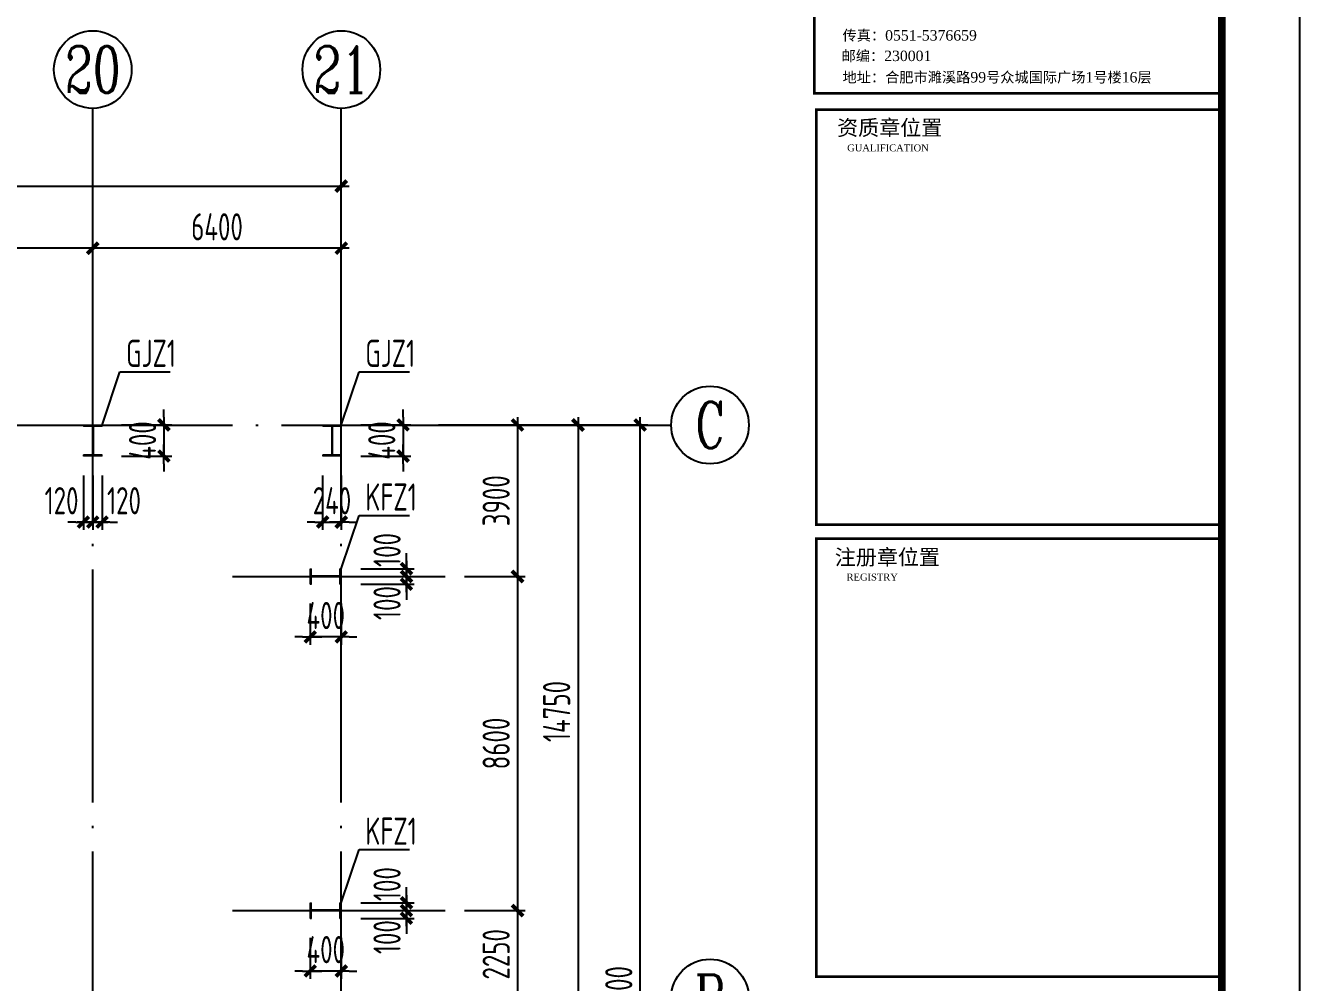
# Model space of a CAD drawing. Extents: x -3102990 to -851544, y -5293060 to -2540151.
# Drawn here: x -2148406 to -2132002, y -2648516 to -2636199 of the extents above; entities that cross this region are included whole.
import ezdxf
from ezdxf.enums import TextEntityAlignment as Align

# ---------------------------------------------------------------- set-up
doc = ezdxf.new("R2010")
doc.units = 0
doc.header["$LTSCALE"] = 1000
doc.header["$PDMODE"] = 1
doc.linetypes.add('DOTE', pattern=[2.42, 2, -0.2, 0.02, -0.2])
doc.layers.get('0').update_dxf_attribs({"linetype": 'CONTINUOUS'})
doc.layers.get('Defpoints').update_dxf_attribs({"linetype": 'CONTINUOUS'})
for name, color, linetype in [('AXIS', 253, 'DOTE'), ('COLU', 7, 'CONTINUOUS'), ('DIM', 3, 'CONTINUOUS'), ('NUM', 7, 'CONTINUOUS'), ('PUB_TEXT', 7, 'CONTINUOUS'), ('PUB_TITLE', 4, 'CONTINUOUS'), ('TEXT', 7, 'CONTINUOUS')]:
    doc.layers.add(name, color=color, linetype=linetype)
doc.layers.add('yichutu', color=7, linetype='CONTINUOUS', true_color=0xffffff, plot=False)
doc.styles.add('GHF', font='times.ttf')
doc.styles.add('STYLE1', font='simhei.ttf', dxfattribs={"width": 0.8})
doc.styles.add('TSSD_Axis', font='Complex.shx', dxfattribs={"width": 0.7, "bigfont": 'hztxt.shx'})
doc.styles.add('TSSD_Dimension', font='tssdeng.shx', dxfattribs={"width": 0.7, "bigfont": 'Hztxt.shx'})
doc.styles.add('TSSD_Rein', font='Tssdeng.shx', dxfattribs={"width": 0.75, "bigfont": 'hztxt.shx'})
doc.dimstyles.new('TSSD_100_100', dxfattribs={"dimtxt": 350, "dimasz": 100, "dimexe": 100, "dimexo": 250, "dimgap": 100, "dimtad": 1, "dimdec": 0, "dimzin": 0, "dimdsep": 46, "dimtxsty": 'TSSD_Dimension', "dimblk": '_tsdbk', "dimcen": 0, "dimdle": 100, "dimclrt": 7, "dimadec": 0, "dimazin": 0, "dimtfac": 1, "dimtdec": 0, "dimtix": 1, "dimtmove": 2, "dimatfit": 3, "dimldrblk": '_tsdbk', "dimfxl": 250, "dimtolj": 1, "dimtzin": 0, "dimarcsym": 0})
doc.dimstyles.new('TSSD_200_100', dxfattribs={"dimtxt": 350, "dimasz": 100, "dimexe": 100, "dimexo": 250, "dimgap": 100, "dimtad": 1, "dimdec": 0, "dimlfac": 2, "dimzin": 0, "dimdsep": 46, "dimtxsty": 'TSSD_Dimension', "dimblk": 'ARCHTICK', "dimcen": 0, "dimdle": 100, "dimclrt": 7, "dimadec": 0, "dimazin": 0, "dimtfac": 1, "dimtdec": 0, "dimtix": 1, "dimtmove": 2, "dimatfit": 3, "dimfxl": 1, "dimtolj": 1, "dimtzin": 0, "dimarcsym": 0})

# ---------------------------------------------------------------- blocks, each defined once
blk = doc.blocks.new('ts_axno')
at = {"color": 0, "linetype": 'ByBlock', "lineweight": -2}
blk.add_circle((0, 0), 0.5, dxfattribs=at)
at = {"color": 0, "linetype": 'ByBlock', "lineweight": -2, "style": 'TSSD_Axis', "width": 0.7}
blk.add_attdef('A', text='', height=0.6, dxfattribs=at).set_placement((0, 0), align=Align.MIDDLE_CENTER)
blk = doc.blocks.new('_ArchTick')
at = {"color": 0, "const_width": 0.5}
blk.add_lwpolyline([(-0.71, -0.71), (0.71, 0.71)], dxfattribs=at)
blk = doc.blocks.new('*D56')
at = {"layer": 'Defpoints', "color": 0, "ltscale": 1.5}
for p in [(-2143340, -2641340), (-2143340, -2648715), (-2141292, -2648715)]:
    blk.add_point(p, dxfattribs=at)
at = {"layer": 'DIM', "color": 0, "lineweight": -2, "ltscale": 1.5}
for p, q in [((-2141292, -2641240), (-2141292, -2648815)), ((-2143090, -2641340), (-2141192, -2641340)), ((-2143090, -2648715), (-2141192, -2648715))]:
    blk.add_line(p, q, dxfattribs=at)
at = {"layer": 'DIM', "color": 0, "lineweight": -2, "ltscale": 1.5, "xscale": 100, "yscale": 100, "zscale": 100}
for p, rotation in [((-2141292, -2641340), 90), ((-2141292, -2648715), 270)]:
    blk.add_blockref('_ArchTick', p, dxfattribs=dict(at, rotation=rotation))
at = {"layer": 'DIM', "color": 7, "ltscale": 1.5, "insert": (-2141567, -2645028), "char_height": 350, "attachment_point": 5, "rotation": 90, "style": 'TSSD_Dimension'}
blk.add_mtext('\\A1;14750', dxfattribs=at)
blk = doc.blocks.new('*D58')
at = {"layer": 'Defpoints', "color": 0, "ltscale": 1.5}
for p in [(-2143340, -2641340), (-2140492, -2641340), (-2143340, -2656090)]:
    blk.add_point(p, dxfattribs=at)
at = {"layer": 'DIM', "color": 0, "lineweight": -2, "ltscale": 1.5}
for p, q in [((-2140492, -2656190), (-2140492, -2641240)), ((-2143090, -2641340), (-2140392, -2641340)), ((-2143090, -2656090), (-2140392, -2656090))]:
    blk.add_line(p, q, dxfattribs=at)
at = {"layer": 'DIM', "color": 0, "lineweight": -2, "ltscale": 1.5, "xscale": 100, "yscale": 100, "zscale": 100}
for p, rotation in [((-2140492, -2641340), 90), ((-2140492, -2656090), 270)]:
    blk.add_blockref('_ArchTick', p, dxfattribs=dict(at, rotation=rotation))
at = {"layer": 'DIM', "color": 7, "ltscale": 1.5, "insert": (-2140767, -2648715), "char_height": 350, "attachment_point": 5, "rotation": 90, "style": 'TSSD_Dimension'}
blk.add_mtext('\\A1;29500', dxfattribs=at)
blk = doc.blocks.new('*D59')
at = {"layer": 'Defpoints', "color": 0, "ltscale": 1.5}
for p in [(-2147540, -2639065), (-2147540, -2640340), (-2144340, -2640340)]:
    blk.add_point(p, dxfattribs=at)
at = {"layer": 'DIM', "color": 0, "lineweight": -2, "ltscale": 1.5}
for p, q in [((-2147540, -2640090), (-2147540, -2638965)), ((-2144340, -2640090), (-2144340, -2638965)), ((-2144240, -2639065), (-2147640, -2639065))]:
    blk.add_line(p, q, dxfattribs=at)
at = {"layer": 'DIM', "color": 0, "lineweight": -2, "ltscale": 1.5, "xscale": 100, "yscale": 100, "zscale": 100, "rotation": 180}
blk.add_blockref('_ArchTick', (-2147540, -2639065), dxfattribs=at)
at = {"layer": 'DIM', "color": 0, "lineweight": -2, "ltscale": 1.5, "xscale": 100, "yscale": 100, "zscale": 100}
blk.add_blockref('_ArchTick', (-2144340, -2639065), dxfattribs=at)
at = {"layer": 'DIM', "color": 7, "ltscale": 1.5, "insert": (-2145940, -2638790), "char_height": 350, "attachment_point": 5, "style": 'TSSD_Dimension'}
blk.add_mtext('\\A1;6400', dxfattribs=at)
blk = doc.blocks.new('*D60')
at = {"layer": 'Defpoints', "color": 0, "ltscale": 1.5}
for p in [(-2151940, -2639065), (-2151940, -2640340), (-2147540, -2640340)]:
    blk.add_point(p, dxfattribs=at)
at = {"layer": 'DIM', "color": 0, "lineweight": -2, "ltscale": 1.5}
for p, q in [((-2151940, -2640090), (-2151940, -2638965)), ((-2147540, -2640090), (-2147540, -2638965)), ((-2147440, -2639065), (-2152040, -2639065))]:
    blk.add_line(p, q, dxfattribs=at)
at = {"layer": 'DIM', "color": 0, "lineweight": -2, "ltscale": 1.5, "xscale": 100, "yscale": 100, "zscale": 100, "rotation": 180}
blk.add_blockref('_ArchTick', (-2151940, -2639065), dxfattribs=at)
at = {"layer": 'DIM', "color": 0, "lineweight": -2, "ltscale": 1.5, "xscale": 100, "yscale": 100, "zscale": 100}
blk.add_blockref('_ArchTick', (-2147540, -2639065), dxfattribs=at)
at = {"layer": 'DIM', "color": 7, "ltscale": 1.5, "insert": (-2149740, -2638790), "char_height": 350, "attachment_point": 5, "style": 'TSSD_Dimension'}
blk.add_mtext('\\A1;8800', dxfattribs=at)
blk = doc.blocks.new('*D79')
at = {"layer": 'Defpoints', "color": 0, "ltscale": 1.5}
for p in [(-2144340, -2638265), (-2220340, -2640340), (-2144340, -2640340)]:
    blk.add_point(p, dxfattribs=at)
at = {"layer": 'DIM', "color": 0, "lineweight": -2, "ltscale": 1.5}
for p, q in [((-2220340, -2640090), (-2220340, -2638165)), ((-2144340, -2640090), (-2144340, -2638165)), ((-2220440, -2638265), (-2144240, -2638265))]:
    blk.add_line(p, q, dxfattribs=at)
at = {"layer": 'DIM', "color": 0, "lineweight": -2, "ltscale": 1.5, "xscale": 100, "yscale": 100, "zscale": 100, "rotation": 180}
blk.add_blockref('_ArchTick', (-2220340, -2638265), dxfattribs=at)
at = {"layer": 'DIM', "color": 0, "lineweight": -2, "ltscale": 1.5, "xscale": 100, "yscale": 100, "zscale": 100}
blk.add_blockref('_ArchTick', (-2144340, -2638265), dxfattribs=at)
at = {"layer": 'DIM', "color": 7, "ltscale": 1.5, "insert": (-2182340, -2637990), "char_height": 350, "attachment_point": 5, "style": 'TSSD_Dimension'}
blk.add_mtext('\\A1;152000', dxfattribs=at)
blk = doc.blocks.new('_tsdbk')
blk.add_line((-1, 0), (1.5, 0))
blk.add_lwpolyline([(-0.7, -0.7, 0.5, 0.5, 0), (0.7, 0.7, 0.5, 0.5, 0)], format="xyseb")
blk = doc.blocks.new('*D766')
at = {"layer": 'Defpoints', "color": 0}
for p in [(-2147660, -2641740), (-2147540, -2641740), (-2147540, -2642590)]:
    blk.add_point(p, dxfattribs=at)
at = {"layer": 'DIM', "color": 0, "lineweight": -2}
for p, q in [((-2147660, -2641990), (-2147660, -2642690)), ((-2147540, -2641990), (-2147540, -2642690)), ((-2147760, -2642590), (-2147860, -2642590)), ((-2147660, -2642590), (-2147540, -2642590)), ((-2147440, -2642590), (-2147340, -2642590))]:
    blk.add_line(p, q, dxfattribs=at)
at = {"layer": 'DIM', "color": 0, "lineweight": -2, "xscale": 100, "yscale": 100, "zscale": 100}
blk.add_blockref('_tsdbk', (-2147660, -2642590), dxfattribs=at)
at = {"layer": 'DIM', "color": 0, "lineweight": -2, "xscale": 100, "yscale": 100, "zscale": 100, "rotation": 180}
blk.add_blockref('_tsdbk', (-2147540, -2642590), dxfattribs=at)
at = {"layer": 'DIM', "color": 7, "insert": (-2147942, -2642315), "char_height": 350, "attachment_point": 5, "style": 'TSSD_Dimension'}
blk.add_mtext('\\A1;120', dxfattribs=at)
blk = doc.blocks.new('*D767')
at = {"layer": 'Defpoints', "color": 0}
for p in [(-2147420, -2641340), (-2147420, -2641740), (-2146624, -2641740)]:
    blk.add_point(p, dxfattribs=at)
at = {"layer": 'DIM', "color": 0, "lineweight": -2}
for p, q in [((-2146624, -2641240), (-2146624, -2641140)), ((-2147170, -2641340), (-2146524, -2641340)), ((-2146624, -2641340), (-2146624, -2641740)), ((-2147170, -2641740), (-2146524, -2641740)), ((-2146624, -2641840), (-2146624, -2641940))]:
    blk.add_line(p, q, dxfattribs=at)
at = {"layer": 'DIM', "color": 0, "lineweight": -2, "xscale": 100, "yscale": 100, "zscale": 100}
for p, rotation in [((-2146624, -2641340), 270), ((-2146624, -2641740), 90)]:
    blk.add_blockref('_tsdbk', p, dxfattribs=dict(at, rotation=rotation))
at = {"layer": 'DIM', "color": 7, "insert": (-2146899, -2641540), "char_height": 350, "attachment_point": 5, "rotation": 90, "style": 'TSSD_Dimension'}
blk.add_mtext('\\A1;400', dxfattribs=at)
blk = doc.blocks.new('*D769')
at = {"layer": 'Defpoints', "color": 0}
for p in [(-2147540, -2641740), (-2147420, -2641740), (-2147420, -2642590)]:
    blk.add_point(p, dxfattribs=at)
at = {"layer": 'DIM', "color": 0, "lineweight": -2}
for p, q in [((-2147540, -2641990), (-2147540, -2642690)), ((-2147420, -2641990), (-2147420, -2642690)), ((-2147640, -2642590), (-2147740, -2642590)), ((-2147540, -2642590), (-2147420, -2642590)), ((-2147320, -2642590), (-2147220, -2642590))]:
    blk.add_line(p, q, dxfattribs=at)
at = {"layer": 'DIM', "color": 0, "lineweight": -2, "xscale": 100, "yscale": 100, "zscale": 100}
blk.add_blockref('_tsdbk', (-2147540, -2642590), dxfattribs=at)
at = {"layer": 'DIM', "color": 0, "lineweight": -2, "xscale": 100, "yscale": 100, "zscale": 100, "rotation": 180}
blk.add_blockref('_tsdbk', (-2147420, -2642590), dxfattribs=at)
at = {"layer": 'DIM', "color": 7, "insert": (-2147138, -2642315), "char_height": 350, "attachment_point": 5, "style": 'TSSD_Dimension'}
blk.add_mtext('\\A1;120', dxfattribs=at)
blk = doc.blocks.new('*D772')
at = {"layer": 'Defpoints', "color": 0}
for p in [(-2144580, -2641740), (-2144340, -2641740), (-2144340, -2642590)]:
    blk.add_point(p, dxfattribs=at)
at = {"layer": 'DIM', "color": 0, "lineweight": -2}
for p, q in [((-2144580, -2641990), (-2144580, -2642690)), ((-2144340, -2641990), (-2144340, -2642690)), ((-2144680, -2642590), (-2144780, -2642590)), ((-2144580, -2642590), (-2144340, -2642590)), ((-2144240, -2642590), (-2144140, -2642590))]:
    blk.add_line(p, q, dxfattribs=at)
at = {"layer": 'DIM', "color": 0, "lineweight": -2, "xscale": 100, "yscale": 100, "zscale": 100}
blk.add_blockref('_tsdbk', (-2144580, -2642590), dxfattribs=at)
at = {"layer": 'DIM', "color": 0, "lineweight": -2, "xscale": 100, "yscale": 100, "zscale": 100, "rotation": 180}
blk.add_blockref('_tsdbk', (-2144340, -2642590), dxfattribs=at)
at = {"layer": 'DIM', "color": 7, "insert": (-2144460, -2642315), "char_height": 350, "attachment_point": 5, "style": 'TSSD_Dimension'}
blk.add_mtext('\\A1;240', dxfattribs=at)
blk = doc.blocks.new('*D773')
at = {"layer": 'Defpoints', "color": 0}
for p in [(-2144340, -2641340), (-2144340, -2641740), (-2143544, -2641740)]:
    blk.add_point(p, dxfattribs=at)
at = {"layer": 'DIM', "color": 0, "lineweight": -2}
for p, q in [((-2143544, -2641240), (-2143544, -2641140)), ((-2144090, -2641340), (-2143444, -2641340)), ((-2143544, -2641340), (-2143544, -2641740)), ((-2144090, -2641740), (-2143444, -2641740)), ((-2143544, -2641840), (-2143544, -2641940))]:
    blk.add_line(p, q, dxfattribs=at)
at = {"layer": 'DIM', "color": 0, "lineweight": -2, "xscale": 100, "yscale": 100, "zscale": 100}
for p, rotation in [((-2143544, -2641340), 270), ((-2143544, -2641740), 90)]:
    blk.add_blockref('_tsdbk', p, dxfattribs=dict(at, rotation=rotation))
at = {"layer": 'DIM', "color": 7, "insert": (-2143819, -2641540), "char_height": 350, "attachment_point": 5, "rotation": 90, "style": 'TSSD_Dimension'}
blk.add_mtext('\\A1;400', dxfattribs=at)
blk = doc.blocks.new('*D1179')
at = {"layer": 'Defpoints', "color": 0}
for p in [(-2144740, -2647690), (-2144340, -2647690), (-2144740, -2648368)]:
    blk.add_point(p, dxfattribs=at)
at = {"layer": 'DIM', "color": 0, "lineweight": -2}
for p, q in [((-2144740, -2647940), (-2144740, -2648468)), ((-2144340, -2647940), (-2144340, -2648468)), ((-2144840, -2648368), (-2144940, -2648368)), ((-2144340, -2648368), (-2144740, -2648368)), ((-2144240, -2648368), (-2144140, -2648368))]:
    blk.add_line(p, q, dxfattribs=at)
at = {"layer": 'DIM', "color": 0, "lineweight": -2, "xscale": 100, "yscale": 100, "zscale": 100}
blk.add_blockref('_tsdbk', (-2144740, -2648368), dxfattribs=at)
at = {"layer": 'DIM', "color": 0, "lineweight": -2, "xscale": 100, "yscale": 100, "zscale": 100, "rotation": 180}
blk.add_blockref('_tsdbk', (-2144340, -2648368), dxfattribs=at)
at = {"layer": 'DIM', "color": 7, "insert": (-2144540, -2648093), "char_height": 350, "attachment_point": 5, "style": 'TSSD_Dimension'}
blk.add_mtext('\\A1;400', dxfattribs=at)
blk = doc.blocks.new('*D1180')
at = {"layer": 'Defpoints', "color": 0}
for p in [(-2144340, -2647490), (-2144340, -2647590), (-2143501, -2647590)]:
    blk.add_point(p, dxfattribs=at)
at = {"layer": 'DIM', "color": 0, "lineweight": -2}
for p, q in [((-2143501, -2647390), (-2143501, -2647290)), ((-2144090, -2647490), (-2143401, -2647490)), ((-2143501, -2647490), (-2143501, -2647590)), ((-2144090, -2647590), (-2143401, -2647590)), ((-2143501, -2647690), (-2143501, -2647790))]:
    blk.add_line(p, q, dxfattribs=at)
at = {"layer": 'DIM', "color": 0, "lineweight": -2, "xscale": 100, "yscale": 100, "zscale": 100}
for p, rotation in [((-2143501, -2647490), 270), ((-2143501, -2647590), 90)]:
    blk.add_blockref('_tsdbk', p, dxfattribs=dict(at, rotation=rotation))
at = {"layer": 'DIM', "color": 7, "insert": (-2143751, -2647249), "char_height": 350, "attachment_point": 5, "rotation": 90, "style": 'TSSD_Dimension'}
blk.add_mtext('\\A1;100', dxfattribs=at)
blk = doc.blocks.new('*D1181')
at = {"layer": 'Defpoints', "color": 0}
for p in [(-2144340, -2647590), (-2144340, -2647690), (-2143501, -2647690)]:
    blk.add_point(p, dxfattribs=at)
at = {"layer": 'DIM', "color": 0, "lineweight": -2}
for p, q in [((-2143501, -2647490), (-2143501, -2647390)), ((-2144090, -2647590), (-2143401, -2647590)), ((-2143501, -2647590), (-2143501, -2647690)), ((-2144090, -2647690), (-2143401, -2647690)), ((-2143501, -2647790), (-2143501, -2647890))]:
    blk.add_line(p, q, dxfattribs=at)
at = {"layer": 'DIM', "color": 0, "lineweight": -2, "xscale": 100, "yscale": 100, "zscale": 100}
for p, rotation in [((-2143501, -2647590), 270), ((-2143501, -2647690), 90)]:
    blk.add_blockref('_tsdbk', p, dxfattribs=dict(at, rotation=rotation))
at = {"layer": 'DIM', "color": 7, "insert": (-2143751, -2647932), "char_height": 350, "attachment_point": 5, "rotation": 90, "style": 'TSSD_Dimension'}
blk.add_mtext('\\A1;100', dxfattribs=at)
blk = doc.blocks.new('*D1182')
at = {"layer": 'Defpoints', "color": 0}
for p in [(-2144740, -2643390), (-2144340, -2643390), (-2144740, -2644068)]:
    blk.add_point(p, dxfattribs=at)
at = {"layer": 'DIM', "color": 0, "lineweight": -2}
for p, q in [((-2144740, -2643640), (-2144740, -2644168)), ((-2144340, -2643640), (-2144340, -2644168)), ((-2144840, -2644068), (-2144940, -2644068)), ((-2144340, -2644068), (-2144740, -2644068)), ((-2144240, -2644068), (-2144140, -2644068))]:
    blk.add_line(p, q, dxfattribs=at)
at = {"layer": 'DIM', "color": 0, "lineweight": -2, "xscale": 100, "yscale": 100, "zscale": 100}
blk.add_blockref('_tsdbk', (-2144740, -2644068), dxfattribs=at)
at = {"layer": 'DIM', "color": 0, "lineweight": -2, "xscale": 100, "yscale": 100, "zscale": 100, "rotation": 180}
blk.add_blockref('_tsdbk', (-2144340, -2644068), dxfattribs=at)
at = {"layer": 'DIM', "color": 7, "insert": (-2144540, -2643793), "char_height": 350, "attachment_point": 5, "style": 'TSSD_Dimension'}
blk.add_mtext('\\A1;400', dxfattribs=at)
blk = doc.blocks.new('*D1183')
at = {"layer": 'Defpoints', "color": 0}
for p in [(-2144340, -2643190), (-2144340, -2643290), (-2143501, -2643290)]:
    blk.add_point(p, dxfattribs=at)
at = {"layer": 'DIM', "color": 0, "lineweight": -2}
for p, q in [((-2143501, -2643090), (-2143501, -2642990)), ((-2144090, -2643190), (-2143401, -2643190)), ((-2143501, -2643190), (-2143501, -2643290)), ((-2144090, -2643290), (-2143401, -2643290)), ((-2143501, -2643390), (-2143501, -2643490))]:
    blk.add_line(p, q, dxfattribs=at)
at = {"layer": 'DIM', "color": 0, "lineweight": -2, "xscale": 100, "yscale": 100, "zscale": 100}
for p, rotation in [((-2143501, -2643190), 270), ((-2143501, -2643290), 90)]:
    blk.add_blockref('_tsdbk', p, dxfattribs=dict(at, rotation=rotation))
at = {"layer": 'DIM', "color": 7, "insert": (-2143751, -2642949), "char_height": 350, "attachment_point": 5, "rotation": 90, "style": 'TSSD_Dimension'}
blk.add_mtext('\\A1;100', dxfattribs=at)
blk = doc.blocks.new('*D1184')
at = {"layer": 'Defpoints', "color": 0}
for p in [(-2144340, -2643290), (-2144340, -2643390), (-2143501, -2643390)]:
    blk.add_point(p, dxfattribs=at)
at = {"layer": 'DIM', "color": 0, "lineweight": -2}
for p, q in [((-2143501, -2643190), (-2143501, -2643090)), ((-2144090, -2643290), (-2143401, -2643290)), ((-2144090, -2643390), (-2143401, -2643390)), ((-2143501, -2643290), (-2143501, -2643390)), ((-2143501, -2643490), (-2143501, -2643590))]:
    blk.add_line(p, q, dxfattribs=at)
at = {"layer": 'DIM', "color": 0, "lineweight": -2, "xscale": 100, "yscale": 100, "zscale": 100}
for p, rotation in [((-2143501, -2643290), 270), ((-2143501, -2643390), 90)]:
    blk.add_blockref('_tsdbk', p, dxfattribs=dict(at, rotation=rotation))
at = {"layer": 'DIM', "color": 7, "insert": (-2143751, -2643632), "char_height": 350, "attachment_point": 5, "rotation": 90, "style": 'TSSD_Dimension'}
blk.add_mtext('\\A1;100', dxfattribs=at)
blk = doc.blocks.new('*D1185')
at = {"layer": 'Defpoints', "color": 0, "ltscale": 1.5}
for p in [(-2143003, -2641340), (-2143003, -2643290), (-2142071, -2643290)]:
    blk.add_point(p, dxfattribs=at)
at = {"layer": 'DIM', "color": 0, "lineweight": -2, "ltscale": 1.5}
for p, q in [((-2142071, -2641240), (-2142071, -2643390)), ((-2142753, -2641340), (-2141971, -2641340)), ((-2142753, -2643290), (-2141971, -2643290))]:
    blk.add_line(p, q, dxfattribs=at)
at = {"layer": 'DIM', "color": 0, "lineweight": -2, "ltscale": 1.5, "xscale": 100, "yscale": 100, "zscale": 100}
for p, rotation in [((-2142071, -2641340), 90), ((-2142071, -2643290), 270)]:
    blk.add_blockref('_ArchTick', p, dxfattribs=dict(at, rotation=rotation))
at = {"layer": 'DIM', "color": 7, "ltscale": 1.5, "insert": (-2142346, -2642315), "char_height": 350, "attachment_point": 5, "rotation": 90, "style": 'TSSD_Dimension'}
blk.add_mtext('\\A1;3900', dxfattribs=at)
blk = doc.blocks.new('*D1186')
at = {"layer": 'Defpoints', "color": 0, "ltscale": 1.5}
for p in [(-2143003, -2643290), (-2143003, -2647590), (-2142071, -2647590)]:
    blk.add_point(p, dxfattribs=at)
at = {"layer": 'DIM', "color": 0, "lineweight": -2, "ltscale": 1.5}
for p, q in [((-2142071, -2643190), (-2142071, -2647690)), ((-2142753, -2643290), (-2141971, -2643290)), ((-2142753, -2647590), (-2141971, -2647590))]:
    blk.add_line(p, q, dxfattribs=at)
at = {"layer": 'DIM', "color": 0, "lineweight": -2, "ltscale": 1.5, "xscale": 100, "yscale": 100, "zscale": 100}
for p, rotation in [((-2142071, -2643290), 90), ((-2142071, -2647590), 270)]:
    blk.add_blockref('_ArchTick', p, dxfattribs=dict(at, rotation=rotation))
at = {"layer": 'DIM', "color": 7, "ltscale": 1.5, "insert": (-2142346, -2645440), "char_height": 350, "attachment_point": 5, "rotation": 90, "style": 'TSSD_Dimension'}
blk.add_mtext('\\A1;8600', dxfattribs=at)
blk = doc.blocks.new('*D1187')
at = {"layer": 'Defpoints', "color": 0, "ltscale": 1.5}
for p in [(-2143003, -2647590), (-2143003, -2648715), (-2142071, -2648715)]:
    blk.add_point(p, dxfattribs=at)
at = {"layer": 'DIM', "color": 0, "lineweight": -2, "ltscale": 1.5}
for p, q in [((-2142071, -2647490), (-2142071, -2648815)), ((-2142753, -2647590), (-2141971, -2647590)), ((-2142753, -2648715), (-2141971, -2648715))]:
    blk.add_line(p, q, dxfattribs=at)
at = {"layer": 'DIM', "color": 0, "lineweight": -2, "ltscale": 1.5, "xscale": 100, "yscale": 100, "zscale": 100}
for p, rotation in [((-2142071, -2647590), 90), ((-2142071, -2648715), 270)]:
    blk.add_blockref('_ArchTick', p, dxfattribs=dict(at, rotation=rotation))
at = {"layer": 'DIM', "color": 7, "ltscale": 1.5, "insert": (-2142346, -2648153), "char_height": 350, "attachment_point": 5, "rotation": 90, "style": 'TSSD_Dimension'}
blk.add_mtext('\\A1;2250', dxfattribs=at)
blk = doc.blocks.new('A$C16496DF1')
at = {"layer": 'PUB_TITLE'}
blk.add_lwpolyline([(0, 0), (0, 42000), (104100, 42000), (104100, 0)], close=True, dxfattribs=at)
at = {"layer": 'PUB_TITLE', "const_width": 100}
blk.add_lwpolyline([(103100, 1000), (103100, 41000), (713, 41000), (713, 1000), (103100, 1000)], dxfattribs=at)
at = {"layer": 'PUB_TITLE', "color": 4, "const_width": 35.1}
for points in [[(97852, 35831), (103073, 35831), (103073, 40908), (97852, 40908)], [(97879, 30278), (103100, 30278), (103100, 35622), (97879, 35622)], [(97879, 30099), (103100, 30099), (103100, 24461), (97879, 24461)]]:
    blk.add_lwpolyline(points, close=True, dxfattribs=at)
at = {"layer": 'PUB_TEXT'}
for s, height, style, p in [('传真：0551-5376659', 134.04, 'GHF', (98216, 36510)), ('邮编：230001', 134, 'GHF', (98204, 36246)), ('地址：合肥市濉溪路99号众城国际广场1号楼16层', 134.04, 'GHF', (98216, 35971)), ('资质章位置', 198.6, 'STYLE1', (98146, 35289)), ('GUALIFICATION', 89.36, 'GHF', (98276, 35084)), ('注册章位置', 198.6, 'STYLE1', (98116, 29762)), ('REGISTRY', 89.4, 'GHF', (98268, 29560))]:
    blk.add_text(s, height=height, dxfattribs=dict(at, style=style)).set_placement(p)
blk = doc.blocks.new('yct-1041-420-104100-42000-100-2006.0')
at = {"layer": 'yichutu', "color": 7, "true_color": 0xffffff}
blk.add_lwpolyline([(0, 0), (0, 42000), (104100, 42000), (104100, 0)], close=True, dxfattribs=at)

msp = doc.modelspace()

# ---------------------------------------------------------------- linework, layer by layer
at = {"layer": 'AXIS', "ltscale": 1.5}
for p, q in [((-2147539.79, -2657090.5), (-2147539.79, -2640340.5)), ((-2144339.79, -2657090.5), (-2144339.79, -2640340.5)), ((-2221339.79, -2641340.5), (-2143339.79, -2641340.5)), ((-2145739.79, -2643290.5), (-2143002.86, -2643290.5)), ((-2145739.79, -2647590.5), (-2143002.86, -2647590.5))]:
    msp.add_line(p, q, dxfattribs=at)
at = {"layer": 'COLU', "lineweight": 5}
for p, q in [((-2147419.79, -2641340.5), (-2147659.79, -2641340.5)), ((-2147659.79, -2641340.5), (-2147659.79, -2641358.5)), ((-2147419.79, -2641358.5), (-2147659.79, -2641358.5)), ((-2147547.79, -2641358.5), (-2147547.79, -2641722.5)), ((-2147531.79, -2641358.5), (-2147531.79, -2641722.5)), ((-2147419.79, -2641358.5), (-2147419.79, -2641340.5)), ((-2144339.79, -2641340.5), (-2144579.79, -2641340.5)), ((-2144579.79, -2641340.5), (-2144579.79, -2641358.5)), ((-2144339.79, -2641358.5), (-2144579.79, -2641358.5)), ((-2144467.79, -2641358.5), (-2144467.79, -2641722.5)), ((-2144451.79, -2641358.5), (-2144451.79, -2641722.5)), ((-2144339.79, -2641358.5), (-2144339.79, -2641340.5)), ((-2147419.79, -2641722.5), (-2147659.79, -2641722.5)), ((-2147659.79, -2641740.5), (-2147659.79, -2641722.5)), ((-2147419.79, -2641740.5), (-2147659.79, -2641740.5)), ((-2147419.79, -2641740.5), (-2147419.79, -2641722.5)), ((-2144339.79, -2641722.5), (-2144579.79, -2641722.5)), ((-2144579.79, -2641740.5), (-2144579.79, -2641722.5)), ((-2144339.79, -2641740.5), (-2144579.79, -2641740.5)), ((-2144339.79, -2641740.5), (-2144339.79, -2641722.5)), ((-2144739.79, -2643390.5), (-2144739.79, -2643190.5)), ((-2144739.79, -2643190.5), (-2144721.79, -2643190.5)), ((-2144721.79, -2643390.5), (-2144721.79, -2643190.5)), ((-2144357.79, -2643390.5), (-2144357.79, -2643190.5)), ((-2144339.79, -2643190.5), (-2144357.79, -2643190.5)), ((-2144339.79, -2643390.5), (-2144339.79, -2643190.5)), ((-2144739.79, -2643390.5), (-2144721.79, -2643390.5)), ((-2144357.79, -2643282.5), (-2144721.79, -2643282.5)), ((-2144357.79, -2643298.5), (-2144721.79, -2643298.5)), ((-2144357.79, -2643390.5), (-2144339.79, -2643390.5)), ((-2144739.79, -2647690.5), (-2144739.79, -2647490.5)), ((-2144739.79, -2647490.5), (-2144721.79, -2647490.5)), ((-2144721.79, -2647690.5), (-2144721.79, -2647490.5)), ((-2144357.79, -2647690.5), (-2144357.79, -2647490.5)), ((-2144339.79, -2647490.5), (-2144357.79, -2647490.5)), ((-2144339.79, -2647690.5), (-2144339.79, -2647490.5)), ((-2144357.79, -2647582.5), (-2144721.79, -2647582.5)), ((-2144357.79, -2647598.5), (-2144721.79, -2647598.5)), ((-2144739.79, -2647690.5), (-2144721.79, -2647690.5)), ((-2144357.79, -2647690.5), (-2144339.79, -2647690.5))]:
    msp.add_line(p, q, dxfattribs=at)
at = {"layer": 'NUM', "ltscale": 1.5}
for p, q in [((-2147539.79, -2640340.5), (-2147539.79, -2637265.5)), ((-2144339.79, -2640340.5), (-2144339.79, -2637265.5)), ((-2143339.79, -2641340.5), (-2140092.24, -2641340.5))]:
    msp.add_line(p, q, dxfattribs=at)
at = {"layer": 'NUM'}
for p, q in [((-2147419.79, -2641340.5), (-2147190.38, -2640654.78)), ((-2147190.38, -2640654.78), (-2146541.34, -2640654.78)), ((-2144339.79, -2641340.5), (-2144110.38, -2640654.78)), ((-2144110.38, -2640654.78), (-2143461.34, -2640654.78)), ((-2144339.79, -2643190.5), (-2144110.38, -2642504.78)), ((-2144110.38, -2642504.78), (-2143461.34, -2642504.78)), ((-2144339.79, -2647490.5), (-2144110.38, -2646804.78)), ((-2144110.38, -2646804.78), (-2143461.34, -2646804.78))]:
    msp.add_line(p, q, dxfattribs=at)

# ---------------------------------------------------------------- block references
at = {"ltscale": 1.5}
msp.add_blockref('A$C16496DF1', (-2236101.86, -2672902.4), dxfattribs=at)
at = {"layer": 'NUM'}
ref = msp.add_blockref('ts_axno', (-2147539.79, -2636765.5), dxfattribs=dict(at, xscale=1000, yscale=1000, zscale=1000))
ref.add_attrib('20', '20', dxfattribs={"height": 600, "style": 'TSSD_Axis', "width": 0.7}).set_placement((-2147539.79, -2636765.5), align=Align.MIDDLE_CENTER)
ref = msp.add_blockref('ts_axno', (-2144339.79, -2636765.5), dxfattribs=dict(at, xscale=1000, yscale=1000, zscale=1000))
ref.add_attrib('21', '21', dxfattribs={"height": 600, "style": 'TSSD_Axis', "width": 0.7}).set_placement((-2144339.79, -2636765.5), align=Align.MIDDLE_CENTER)
ref = msp.add_blockref('ts_axno', (-2139592.24, -2641340.5), dxfattribs=dict(at, xscale=1000, yscale=1000, zscale=1000))
ref.add_attrib('C', 'C', dxfattribs={"height": 600, "style": 'TSSD_Axis', "width": 0.7}).set_placement((-2139592.24, -2641340.5), align=Align.MIDDLE_CENTER)
ref = msp.add_blockref('ts_axno', (-2139592.24, -2648715.5), dxfattribs=dict(at, xscale=1000, yscale=1000, zscale=1000))
ref.add_attrib('B', 'B', dxfattribs={"height": 600, "style": 'TSSD_Axis', "width": 0.7}).set_placement((-2139592.24, -2648715.5), align=Align.MIDDLE_CENTER)
at = {"layer": 'yichutu'}
msp.add_blockref('yct-1041-420-104100-42000-100-2006.0', (-2236101.86, -2672902.4), dxfattribs=at)

# ---------------------------------------------------------------- texts
at = {"layer": 'TEXT', "style": 'TSSD_Rein', "width": 0.7}
for s, p in [('GJZ1', (-2147110.25, -2640592.98)), ('GJZ1', (-2144030.25, -2640592.98)), ('KFZ1', (-2144030.25, -2642442.98)), ('KFZ1', (-2144030.25, -2646742.98))]:
    msp.add_text(s, height=350, dxfattribs=at).set_placement(p)

# ---------------------------------------------------------------- dimensions: what is measured, and where the dimension line sits
at = {"layer": 'DIM', "ltscale": 1.5}
for base, p1, p2, picture, middle in [((-2144339.79, -2638265.5), (-2220339.79, -2640340.5), (-2144339.79, -2640340.5), '*D79', (-2182339.79, -2637990.5)), ((-2151939.79, -2639065.5), (-2147539.79, -2640340.5), (-2151939.79, -2640340.5), '*D60', (-2149739.79, -2638790.5)), ((-2147539.79, -2639065.5), (-2144339.79, -2640340.5), (-2147539.79, -2640340.5), '*D59', (-2145939.79, -2638790.5))]:
    dim = msp.add_linear_dim(base=base, p1=p1, p2=p2, dimstyle='TSSD_200_100', dxfattribs=at)
    dim.commit()
    dim.dimension.update_dxf_attribs({"geometry": picture, "text_midpoint": middle})
at = {"layer": 'DIM'}
for base, p1, p2, picture, middle in [((-2146624.42, -2641740.5), (-2147419.79, -2641340.5), (-2147419.79, -2641740.5), '*D767', (-2146899.42, -2641540.5)), ((-2143544.42, -2641740.5), (-2144339.79, -2641340.5), (-2144339.79, -2641740.5), '*D773', (-2143819.42, -2641540.5))]:
    dim = msp.add_linear_dim(base=base, p1=p1, p2=p2, angle=90, dimstyle='TSSD_100_100', dxfattribs=at)
    dim.commit()
    dim.dimension.update_dxf_attribs({"geometry": picture, "text_midpoint": middle})
at = {"layer": 'DIM', "ltscale": 1.5}
for base, p1, p2, angle, picture, middle in [((-2141292.24, -2648715.5), (-2143339.79, -2641340.5), (-2143339.79, -2648715.5), 270, '*D56', (-2141567.24, -2645028)), ((-2140492.24, -2641340.5), (-2143339.79, -2656090.5), (-2143339.79, -2641340.5), 270, '*D58', (-2140767.24, -2648715.5)), ((-2142071.05, -2643290.5), (-2143002.86, -2641340.5), (-2143002.86, -2643290.5), 90, '*D1185', (-2142346.05, -2642315.5)), ((-2142071.05, -2647590.5), (-2143002.86, -2643290.5), (-2143002.86, -2647590.5), 90, '*D1186', (-2142346.05, -2645440.5)), ((-2142071.05, -2648715.5), (-2143002.86, -2647590.5), (-2143002.86, -2648715.5), 90, '*D1187', (-2142346.05, -2648153))]:
    dim = msp.add_linear_dim(base=base, p1=p1, p2=p2, angle=angle, dimstyle='TSSD_200_100', dxfattribs=at)
    dim.commit()
    dim.dimension.update_dxf_attribs({"geometry": picture, "text_midpoint": middle})
at = {"layer": 'DIM'}
for base, p1, p2, picture, middle in [((-2147539.79, -2642590.03), (-2147659.79, -2641740.5), (-2147539.79, -2641740.5), '*D766', (-2147942.03, -2642315.03)), ((-2147419.79, -2642590.03), (-2147539.79, -2641740.5), (-2147419.79, -2641740.5), '*D769', (-2147137.55, -2642315.03))]:
    dim = msp.add_linear_dim(base=base, p1=p1, p2=p2, dimstyle='TSSD_100_100', dxfattribs=at)
    dim.commit()
    dim.dimension.update_dxf_attribs({"geometry": picture, "text_midpoint": middle, "dimtype": 160})
for base, p1, p2, picture, middle in [((-2144339.79, -2642590.03), (-2144579.79, -2641740.5), (-2144339.79, -2641740.5), '*D772', (-2144459.79, -2642315.03)), ((-2144739.79, -2644068.29), (-2144339.79, -2643390.5), (-2144739.79, -2643390.5), '*D1182', (-2144539.79, -2643793.29)), ((-2144739.79, -2648368.29), (-2144339.79, -2647690.5), (-2144739.79, -2647690.5), '*D1179', (-2144539.79, -2648093.29))]:
    dim = msp.add_linear_dim(base=base, p1=p1, p2=p2, dimstyle='TSSD_100_100', dxfattribs=at)
    dim.commit()
    dim.dimension.update_dxf_attribs({"geometry": picture, "text_midpoint": middle})
for base, p1, p2, picture, middle in [((-2143501.2, -2643290.5), (-2144339.79, -2643190.5), (-2144339.79, -2643290.5), '*D1183', (-2143751.2, -2642948.58)), ((-2143501.2, -2643390.5), (-2144339.79, -2643290.5), (-2144339.79, -2643390.5), '*D1184', (-2143751.2, -2643632.42)), ((-2143501.2, -2647590.5), (-2144339.79, -2647490.5), (-2144339.79, -2647590.5), '*D1180', (-2143751.2, -2647248.58)), ((-2143501.2, -2647690.5), (-2144339.79, -2647590.5), (-2144339.79, -2647690.5), '*D1181', (-2143751.2, -2647932.42))]:
    dim = msp.add_linear_dim(base=base, p1=p1, p2=p2, angle=90, dimstyle='TSSD_100_100', dxfattribs=at)
    dim.commit()
    dim.dimension.update_dxf_attribs({"geometry": picture, "text_midpoint": middle, "dimtype": 160})

doc.saveas('drawing.dxf')
